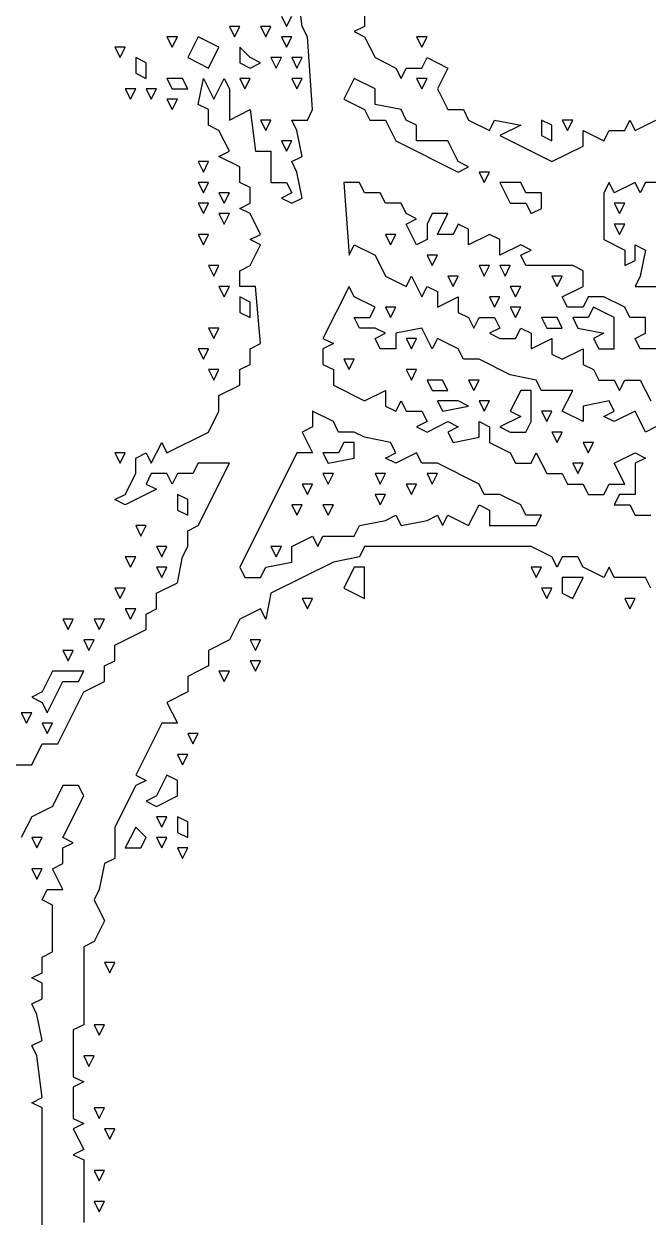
# Model space of a CAD drawing. Extents: x 2 to 124, y 0 to 170.
# Drawn here: x 33.77 to 43.43, y 83.31 to 101.78 of the extents above; entities that cross this region are included whole.
import ezdxf

# ---------------------------------------------------------------- set-up
doc = ezdxf.new("R2010")
doc.units = 0
doc.layers.add('Layer0', color=7, linetype='Continuous')

msp = doc.modelspace()

# ---------------------------------------------------------------- linework, layer by layer
at = {"layer": 'Layer0', "color": 5, "linetype": 'CONTINUOUS'}
for p, q in [((38.07292, 101.7424, 0.1), (37.99242, 102.3864, 0.1)), ((39.03883, 101.9839, 0.1), (39.03883, 101.7424, 0.1)), ((37.75095, 101.9034, 0.1), (37.83144, 101.7424, 0.1)), ((37.83144, 101.7424, 0.1), (37.91193, 101.9034, 0.1)), ((36.94602, 101.7424, 0.1), (37.02652, 101.5814, 0.1)), ((37.10701, 101.7424, 0.1), (36.94602, 101.7424, 0.1)), ((37.02652, 101.5814, 0.1), (37.10701, 101.7424, 0.1)), ((37.42898, 101.7424, 0.1), (37.50947, 101.5814, 0.1)), ((37.58996, 101.7424, 0.1), (37.42898, 101.7424, 0.1)), ((37.50947, 101.5814, 0.1), (37.58996, 101.7424, 0.1)), ((38.15341, 101.5814, 0.1), (38.07292, 101.7424, 0.1)), ((39.03883, 101.7424, 0.1), (38.87784, 101.6619, 0.1)), ((38.87784, 101.6619, 0.1), (39.03883, 101.5814, 0.1)), ((35.17519, 101.4205, 0.1), (35.25568, 101.2595, 0.1)), ((35.33617, 101.4205, 0.1), (35.17519, 101.4205, 0.1)), ((35.25568, 101.2595, 0.1), (35.33617, 101.4205, 0.1)), ((35.98011, 101.5814, 0.1), (36.06061, 101.4205, 0.1)), ((36.1411, 101.5814, 0.1), (35.98011, 101.5814, 0.1)), ((36.06061, 101.4205, 0.1), (36.1411, 101.5814, 0.1)), ((36.46307, 101.5814, 0.1), (36.30208, 101.2595, 0.1)), ((36.78504, 101.4205, 0.1), (36.46307, 101.5814, 0.1)), ((36.62405, 101.0985, 0.1), (36.78504, 101.4205, 0.1)), ((37.10701, 101.4205, 0.1), (37.10701, 101.179, 0.1)), ((37.26799, 101.2595, 0.1), (37.10701, 101.4205, 0.1)), ((37.75095, 101.5814, 0.1), (37.83144, 101.4205, 0.1)), ((37.91193, 101.5814, 0.1), (37.75095, 101.5814, 0.1)), ((37.83144, 101.4205, 0.1), (37.91193, 101.5814, 0.1)), ((38.2339, 100.4545, 0.1), (38.15341, 101.5814, 0.1)), ((39.03883, 101.5814, 0.1), (39.19981, 101.2595, 0.1)), ((39.84375, 101.5814, 0.1), (39.92424, 101.4205, 0.1)), ((40.00473, 101.5814, 0.1), (39.84375, 101.5814, 0.1)), ((39.92424, 101.4205, 0.1), (40.00473, 101.5814, 0.1)), ((35.49716, 101.2595, 0.1), (35.49716, 101.018, 0.1)), ((35.65814, 101.179, 0.1), (35.49716, 101.2595, 0.1)), ((36.30208, 101.2595, 0.1), (36.62405, 101.0985, 0.1)), ((37.42898, 101.179, 0.1), (37.26799, 101.2595, 0.1)), ((37.58996, 101.2595, 0.1), (37.67045, 101.0985, 0.1)), ((37.75095, 101.2595, 0.1), (37.58996, 101.2595, 0.1)), ((37.67045, 101.0985, 0.1), (37.75095, 101.2595, 0.1)), ((37.91193, 101.2595, 0.1), (37.99242, 101.0985, 0.1)), ((38.07292, 101.2595, 0.1), (37.91193, 101.2595, 0.1)), ((37.99242, 101.0985, 0.1), (38.07292, 101.2595, 0.1)), ((39.19981, 101.2595, 0.1), (39.52178, 101.0985, 0.1)), ((39.92424, 101.0985, 0.1), (40.00473, 101.2595, 0.1)), ((40.00473, 101.2595, 0.1), (40.3267, 101.0985, 0.1)), ((35.65814, 100.9375, 0.1), (35.65814, 101.179, 0.1)), ((37.10701, 101.179, 0.1), (37.26799, 101.0985, 0.1)), ((37.26799, 101.0985, 0.1), (37.42898, 101.179, 0.1)), ((39.52178, 101.0985, 0.1), (39.60227, 100.9375, 0.1)), ((39.60227, 100.9375, 0.1), (39.68277, 101.0985, 0.1)), ((39.68277, 101.0985, 0.1), (39.92424, 101.0985, 0.1)), ((40.3267, 101.0985, 0.1), (40.16572, 100.7765, 0.1)), ((35.49716, 101.018, 0.1), (35.65814, 100.9375, 0.1)), ((35.98011, 100.9375, 0.1), (36.06061, 100.7765, 0.1)), ((36.22159, 100.9375, 0.1), (35.98011, 100.9375, 0.1)), ((36.30208, 100.7765, 0.1), (36.22159, 100.9375, 0.1)), ((36.46307, 100.535, 0.1), (36.54356, 100.9375, 0.1)), ((36.54356, 100.9375, 0.1), (36.70455, 100.6155, 0.1)), ((36.70455, 100.6155, 0.1), (36.86553, 100.9375, 0.1)), ((36.86553, 100.9375, 0.1), (36.94602, 100.7765, 0.1)), ((37.10701, 100.9375, 0.1), (37.1875, 100.7765, 0.1)), ((37.26799, 100.9375, 0.1), (37.10701, 100.9375, 0.1)), ((37.1875, 100.7765, 0.1), (37.26799, 100.9375, 0.1)), ((37.91193, 100.9375, 0.1), (37.99242, 100.7765, 0.1)), ((38.07292, 100.9375, 0.1), (37.91193, 100.9375, 0.1)), ((37.99242, 100.7765, 0.1), (38.07292, 100.9375, 0.1)), ((38.87784, 100.9375, 0.1), (38.71686, 100.6155, 0.1)), ((39.19981, 100.7765, 0.1), (38.87784, 100.9375, 0.1)), ((39.84375, 100.9375, 0.1), (39.92424, 100.7765, 0.1)), ((40.00473, 100.9375, 0.1), (39.84375, 100.9375, 0.1)), ((39.92424, 100.7765, 0.1), (40.00473, 100.9375, 0.1)), ((35.33617, 100.7765, 0.1), (35.41667, 100.6155, 0.1)), ((35.49716, 100.7765, 0.1), (35.33617, 100.7765, 0.1)), ((35.41667, 100.6155, 0.1), (35.49716, 100.7765, 0.1)), ((35.65814, 100.7765, 0.1), (35.73864, 100.6155, 0.1)), ((35.81913, 100.7765, 0.1), (35.65814, 100.7765, 0.1)), ((35.73864, 100.6155, 0.1), (35.81913, 100.7765, 0.1)), ((36.06061, 100.7765, 0.1), (36.30208, 100.7765, 0.1)), ((36.94602, 100.7765, 0.1), (36.94602, 100.2936, 0.1)), ((39.19981, 100.535, 0.1), (39.19981, 100.7765, 0.1)), ((40.16572, 100.7765, 0.1), (40.3267, 100.4545, 0.1)), ((35.98011, 100.6155, 0.1), (36.06061, 100.4545, 0.1)), ((36.1411, 100.6155, 0.1), (35.98011, 100.6155, 0.1)), ((36.06061, 100.4545, 0.1), (36.1411, 100.6155, 0.1)), ((36.62405, 100.4545, 0.1), (36.46307, 100.535, 0.1)), ((38.71686, 100.6155, 0.1), (39.03883, 100.4545, 0.1)), ((39.60227, 100.4545, 0.1), (39.19981, 100.535, 0.1)), ((36.62405, 100.2131, 0.1), (36.62405, 100.4545, 0.1)), ((36.94602, 100.2936, 0.1), (37.26799, 100.4545, 0.1)), ((37.26799, 100.4545, 0.1), (37.34848, 99.81061, 0.1)), ((38.15341, 100.2936, 0.1), (38.2339, 100.4545, 0.1)), ((39.03883, 100.4545, 0.1), (39.11932, 100.2936, 0.1)), ((39.68277, 100.2936, 0.1), (39.60227, 100.4545, 0.1)), ((40.3267, 100.4545, 0.1), (40.56818, 100.4545, 0.1)), ((40.56818, 100.4545, 0.1), (40.64867, 100.2936, 0.1)), ((36.78504, 100.1326, 0.1), (36.62405, 100.2131, 0.1)), ((36.94602, 99.81061, 0.1), (36.78504, 100.1326, 0.1)), ((37.42898, 100.2936, 0.1), (37.50947, 100.1326, 0.1)), ((37.58996, 100.2936, 0.1), (37.42898, 100.2936, 0.1)), ((37.50947, 100.1326, 0.1), (37.58996, 100.2936, 0.1)), ((37.99242, 100.1326, 0.1), (37.91193, 100.2936, 0.1)), ((37.91193, 100.2936, 0.1), (38.15341, 100.2936, 0.1)), ((38.07292, 99.73011, 0.1), (37.99242, 100.1326, 0.1)), ((39.11932, 100.2936, 0.1), (39.3608, 100.2936, 0.1)), ((39.3608, 100.2936, 0.1), (39.52178, 99.97159, 0.1)), ((39.84375, 100.2131, 0.1), (39.68277, 100.2936, 0.1)), ((39.84375, 99.97159, 0.1), (39.84375, 100.2131, 0.1)), ((40.64867, 100.2936, 0.1), (40.97064, 100.1326, 0.1)), ((40.97064, 100.1326, 0.1), (41.05114, 100.2936, 0.1)), ((41.05114, 100.2936, 0.1), (41.4536, 100.2131, 0.1)), ((41.4536, 100.2131, 0.1), (41.13163, 100.0521, 0.1)), ((41.77557, 100.2936, 0.1), (41.77557, 100.0521, 0.1)), ((41.93655, 100.2131, 0.1), (41.77557, 100.2936, 0.1)), ((41.93655, 99.97159, 0.1), (41.93655, 100.2131, 0.1)), ((42.09754, 100.2936, 0.1), (42.17803, 100.1326, 0.1)), ((42.25852, 100.2936, 0.1), (42.09754, 100.2936, 0.1)), ((42.17803, 100.1326, 0.1), (42.25852, 100.2936, 0.1)), ((42.41951, 99.8911, 0.1), (42.41951, 100.1326, 0.1)), ((42.41951, 100.1326, 0.1), (42.74148, 99.97159, 0.1)), ((42.74148, 99.97159, 0.1), (42.82197, 100.1326, 0.1)), ((42.82197, 100.1326, 0.1), (43.06345, 100.1326, 0.1)), ((43.06345, 100.1326, 0.1), (43.14394, 100.2936, 0.1)), ((43.14394, 100.2936, 0.1), (43.22443, 100.1326, 0.1)), ((43.22443, 100.1326, 0.1), (43.5464, 100.2936, 0.1)), ((37.75095, 99.97159, 0.1), (37.83144, 99.81061, 0.1)), ((37.91193, 99.97159, 0.1), (37.75095, 99.97159, 0.1)), ((37.83144, 99.81061, 0.1), (37.91193, 99.97159, 0.1)), ((39.52178, 99.97159, 0.1), (40.48769, 99.48864, 0.1)), ((40.3267, 99.97159, 0.1), (39.84375, 99.97159, 0.1)), ((40.48769, 99.64962, 0.1), (40.3267, 99.97159, 0.1)), ((41.13163, 100.0521, 0.1), (41.93655, 99.64962, 0.1)), ((41.77557, 100.0521, 0.1), (41.93655, 99.97159, 0.1)), ((36.78504, 99.73011, 0.1), (36.94602, 99.81061, 0.1)), ((37.34848, 99.81061, 0.1), (37.58996, 99.81061, 0.1)), ((37.58996, 99.81061, 0.1), (37.58996, 99.32765, 0.1)), ((41.93655, 99.64962, 0.1), (42.41951, 99.8911, 0.1)), ((36.46307, 99.64962, 0.1), (36.54356, 99.48864, 0.1)), ((36.62405, 99.64962, 0.1), (36.46307, 99.64962, 0.1)), ((36.54356, 99.48864, 0.1), (36.62405, 99.64962, 0.1)), ((37.10701, 99.56913, 0.1), (36.78504, 99.73011, 0.1)), ((37.91193, 99.64962, 0.1), (38.07292, 99.73011, 0.1)), ((37.99242, 99.48864, 0.1), (37.91193, 99.64962, 0.1)), ((40.64867, 99.56913, 0.1), (40.48769, 99.64962, 0.1)), ((37.10701, 99.32765, 0.1), (37.10701, 99.56913, 0.1)), ((38.07292, 99.08617, 0.1), (37.99242, 99.48864, 0.1)), ((40.48769, 99.48864, 0.1), (40.64867, 99.56913, 0.1)), ((40.80966, 99.48864, 0.1), (40.89015, 99.32765, 0.1)), ((40.97064, 99.48864, 0.1), (40.80966, 99.48864, 0.1)), ((40.89015, 99.32765, 0.1), (40.97064, 99.48864, 0.1)), ((36.46307, 99.32765, 0.1), (36.54356, 99.16667, 0.1)), ((36.62405, 99.32765, 0.1), (36.46307, 99.32765, 0.1)), ((36.54356, 99.16667, 0.1), (36.62405, 99.32765, 0.1)), ((37.26799, 99.24716, 0.1), (37.10701, 99.32765, 0.1)), ((37.26799, 99.00568, 0.1), (37.26799, 99.24716, 0.1)), ((37.58996, 99.32765, 0.1), (37.83144, 99.32765, 0.1)), ((37.83144, 99.32765, 0.1), (37.91193, 99.16667, 0.1)), ((38.71686, 99.32765, 0.1), (38.79735, 98.20076, 0.1)), ((38.95833, 99.32765, 0.1), (38.71686, 99.32765, 0.1)), ((39.03883, 99.16667, 0.1), (38.95833, 99.32765, 0.1)), ((41.13163, 99.32765, 0.1), (41.29261, 99.00568, 0.1)), ((41.4536, 99.32765, 0.1), (41.13163, 99.32765, 0.1)), ((41.53409, 99.16667, 0.1), (41.4536, 99.32765, 0.1)), ((42.82197, 99.32765, 0.1), (42.74148, 99.16667, 0.1)), ((42.90246, 99.16667, 0.1), (42.82197, 99.32765, 0.1)), ((43.22443, 99.32765, 0.1), (42.90246, 99.16667, 0.1)), ((43.30492, 99.16667, 0.1), (43.22443, 99.32765, 0.1)), ((43.38542, 99.32765, 0.1), (43.30492, 99.16667, 0.1)), ((44.35133, 99.32765, 0.1), (43.38542, 99.32765, 0.1)), ((36.78504, 99.16667, 0.1), (36.86553, 99.00568, 0.1)), ((36.94602, 99.16667, 0.1), (36.78504, 99.16667, 0.1)), ((36.86553, 99.00568, 0.1), (36.94602, 99.16667, 0.1)), ((37.91193, 99.16667, 0.1), (37.75095, 99.08617, 0.1)), ((37.75095, 99.08617, 0.1), (37.91193, 99.00568, 0.1)), ((37.91193, 99.00568, 0.1), (38.07292, 99.08617, 0.1)), ((39.2803, 99.16667, 0.1), (39.03883, 99.16667, 0.1)), ((39.3608, 99.00568, 0.1), (39.2803, 99.16667, 0.1)), ((41.77557, 99.16667, 0.1), (41.53409, 99.16667, 0.1)), ((41.77557, 98.92519, 0.1), (41.77557, 99.16667, 0.1)), ((42.74148, 99.16667, 0.1), (42.74148, 98.44223, 0.1)), ((36.46307, 99.00568, 0.1), (36.54356, 98.8447, 0.1)), ((36.62405, 99.00568, 0.1), (36.46307, 99.00568, 0.1)), ((36.54356, 98.8447, 0.1), (36.62405, 99.00568, 0.1)), ((36.78504, 98.8447, 0.1), (36.86553, 98.68371, 0.1)), ((36.94602, 98.8447, 0.1), (36.78504, 98.8447, 0.1)), ((36.86553, 98.68371, 0.1), (36.94602, 98.8447, 0.1)), ((37.10701, 98.92519, 0.1), (37.26799, 99.00568, 0.1)), ((37.26799, 98.8447, 0.1), (37.10701, 98.92519, 0.1)), ((37.42898, 98.52273, 0.1), (37.26799, 98.8447, 0.1)), ((39.60227, 99.00568, 0.1), (39.3608, 99.00568, 0.1)), ((39.68277, 98.8447, 0.1), (39.60227, 99.00568, 0.1)), ((39.84375, 98.7642, 0.1), (39.68277, 98.8447, 0.1)), ((40.08523, 98.8447, 0.1), (40.00473, 98.68371, 0.1)), ((40.3267, 98.8447, 0.1), (40.08523, 98.8447, 0.1)), ((40.16572, 98.52273, 0.1), (40.3267, 98.8447, 0.1)), ((41.29261, 99.00568, 0.1), (41.53409, 99.00568, 0.1)), ((41.53409, 99.00568, 0.1), (41.61458, 98.8447, 0.1)), ((41.61458, 98.8447, 0.1), (41.77557, 98.92519, 0.1)), ((42.90246, 99.00568, 0.1), (42.98295, 98.8447, 0.1)), ((43.06345, 99.00568, 0.1), (42.90246, 99.00568, 0.1)), ((42.98295, 98.8447, 0.1), (43.06345, 99.00568, 0.1)), ((39.68277, 98.68371, 0.1), (39.84375, 98.7642, 0.1)), ((39.84375, 98.36174, 0.1), (39.68277, 98.68371, 0.1)), ((40.00473, 98.68371, 0.1), (40.00473, 98.44223, 0.1)), ((40.48769, 98.68371, 0.1), (40.4072, 98.52273, 0.1)), ((40.64867, 98.60322, 0.1), (40.48769, 98.68371, 0.1)), ((42.90246, 98.68371, 0.1), (42.98295, 98.52273, 0.1)), ((43.06345, 98.68371, 0.1), (42.90246, 98.68371, 0.1)), ((42.98295, 98.52273, 0.1), (43.06345, 98.68371, 0.1)), ((36.46307, 98.52273, 0.1), (36.54356, 98.36174, 0.1)), ((36.62405, 98.52273, 0.1), (36.46307, 98.52273, 0.1)), ((36.54356, 98.36174, 0.1), (36.62405, 98.52273, 0.1)), ((37.26799, 98.44223, 0.1), (37.42898, 98.52273, 0.1)), ((39.3608, 98.52273, 0.1), (39.44129, 98.36174, 0.1)), ((39.52178, 98.52273, 0.1), (39.3608, 98.52273, 0.1)), ((39.44129, 98.36174, 0.1), (39.52178, 98.52273, 0.1)), ((40.4072, 98.52273, 0.1), (40.16572, 98.52273, 0.1)), ((40.64867, 98.36174, 0.1), (40.64867, 98.60322, 0.1)), ((40.97064, 98.52273, 0.1), (40.64867, 98.36174, 0.1)), ((41.13163, 98.44223, 0.1), (40.97064, 98.52273, 0.1)), ((37.42898, 98.36174, 0.1), (37.26799, 98.44223, 0.1)), ((37.26799, 98.03977, 0.1), (37.42898, 98.36174, 0.1)), ((38.79735, 98.20076, 0.1), (38.87784, 98.36174, 0.1)), ((38.87784, 98.36174, 0.1), (39.19981, 98.20076, 0.1)), ((40.00473, 98.44223, 0.1), (39.84375, 98.36174, 0.1)), ((41.13163, 98.20076, 0.1), (41.13163, 98.44223, 0.1)), ((41.4536, 98.36174, 0.1), (41.13163, 98.20076, 0.1)), ((41.61458, 98.28125, 0.1), (41.4536, 98.36174, 0.1)), ((41.4536, 98.20076, 0.1), (41.61458, 98.28125, 0.1)), ((42.74148, 98.44223, 0.1), (43.06345, 98.28125, 0.1)), ((43.06345, 98.28125, 0.1), (43.06345, 98.03977, 0.1)), ((43.22443, 98.12027, 0.1), (43.22443, 98.36174, 0.1)), ((43.22443, 98.36174, 0.1), (43.38542, 98.28125, 0.1)), ((43.38542, 98.28125, 0.1), (43.30492, 97.87879, 0.1)), ((39.19981, 98.20076, 0.1), (39.3608, 97.87879, 0.1)), ((40.00473, 98.20076, 0.1), (40.08523, 98.03977, 0.1)), ((40.16572, 98.20076, 0.1), (40.00473, 98.20076, 0.1)), ((40.08523, 98.03977, 0.1), (40.16572, 98.20076, 0.1)), ((41.53409, 98.03977, 0.1), (41.4536, 98.20076, 0.1)), ((43.06345, 98.03977, 0.1), (43.22443, 98.12027, 0.1)), ((36.62405, 98.03977, 0.1), (36.70455, 97.87879, 0.1)), ((36.78504, 98.03977, 0.1), (36.62405, 98.03977, 0.1)), ((36.70455, 97.87879, 0.1), (36.78504, 98.03977, 0.1)), ((37.10701, 97.95928, 0.1), (37.26799, 98.03977, 0.1)), ((37.10701, 97.7178, 0.1), (37.10701, 97.95928, 0.1)), ((40.80966, 98.03977, 0.1), (40.89015, 97.87879, 0.1)), ((40.97064, 98.03977, 0.1), (40.80966, 98.03977, 0.1)), ((40.89015, 97.87879, 0.1), (40.97064, 98.03977, 0.1)), ((41.13163, 98.03977, 0.1), (41.21212, 97.87879, 0.1)), ((41.29261, 98.03977, 0.1), (41.13163, 98.03977, 0.1)), ((41.21212, 97.87879, 0.1), (41.29261, 98.03977, 0.1)), ((42.25852, 98.03977, 0.1), (41.53409, 98.03977, 0.1)), ((42.41951, 97.95928, 0.1), (42.25852, 98.03977, 0.1)), ((42.41951, 97.7178, 0.1), (42.41951, 97.95928, 0.1)), ((39.3608, 97.87879, 0.1), (39.68277, 97.7178, 0.1)), ((39.68277, 97.7178, 0.1), (39.76326, 97.87879, 0.1)), ((39.76326, 97.87879, 0.1), (39.92424, 97.55682, 0.1)), ((40.3267, 97.87879, 0.1), (40.4072, 97.7178, 0.1)), ((40.48769, 97.87879, 0.1), (40.3267, 97.87879, 0.1)), ((40.4072, 97.7178, 0.1), (40.48769, 97.87879, 0.1)), ((41.93655, 97.87879, 0.1), (42.01705, 97.7178, 0.1)), ((42.09754, 97.87879, 0.1), (41.93655, 97.87879, 0.1)), ((42.01705, 97.7178, 0.1), (42.09754, 97.87879, 0.1)), ((43.30492, 97.87879, 0.1), (43.22443, 97.7178, 0.1)), ((36.78504, 97.7178, 0.1), (36.86553, 97.55682, 0.1)), ((36.94602, 97.7178, 0.1), (36.78504, 97.7178, 0.1)), ((36.86553, 97.55682, 0.1), (36.94602, 97.7178, 0.1)), ((37.34848, 97.7178, 0.1), (37.10701, 97.7178, 0.1)), ((37.10701, 97.55682, 0.1), (37.10701, 97.31534, 0.1)), ((37.26799, 97.47633, 0.1), (37.10701, 97.55682, 0.1)), ((37.42898, 96.83239, 0.1), (37.34848, 97.7178, 0.1)), ((38.79735, 97.7178, 0.1), (38.39489, 96.91288, 0.1)), ((38.87784, 97.55682, 0.1), (38.79735, 97.7178, 0.1)), ((39.19981, 97.39583, 0.1), (38.87784, 97.55682, 0.1)), ((39.92424, 97.55682, 0.1), (40.00473, 97.7178, 0.1)), ((40.00473, 97.7178, 0.1), (40.16572, 97.63731, 0.1)), ((40.16572, 97.63731, 0.1), (40.16572, 97.39583, 0.1)), ((40.16572, 97.39583, 0.1), (40.48769, 97.55682, 0.1)), ((40.48769, 97.55682, 0.1), (40.48769, 97.31534, 0.1)), ((40.97064, 97.55682, 0.1), (41.05114, 97.39583, 0.1)), ((41.13163, 97.55682, 0.1), (40.97064, 97.55682, 0.1)), ((41.05114, 97.39583, 0.1), (41.13163, 97.55682, 0.1)), ((41.29261, 97.7178, 0.1), (41.37311, 97.55682, 0.1)), ((41.4536, 97.7178, 0.1), (41.29261, 97.7178, 0.1)), ((41.37311, 97.55682, 0.1), (41.4536, 97.7178, 0.1)), ((42.09754, 97.55682, 0.1), (42.41951, 97.7178, 0.1)), ((42.17803, 97.39583, 0.1), (42.09754, 97.55682, 0.1)), ((42.5, 97.55682, 0.1), (42.41951, 97.39583, 0.1)), ((42.74148, 97.55682, 0.1), (42.5, 97.55682, 0.1)), ((43.06345, 97.39583, 0.1), (42.74148, 97.55682, 0.1)), ((43.22443, 97.7178, 0.1), (43.70739, 97.7178, 0.1)), ((37.26799, 97.23485, 0.1), (37.26799, 97.47633, 0.1)), ((39.11932, 97.23485, 0.1), (39.19981, 97.39583, 0.1)), ((39.3608, 97.39583, 0.1), (39.44129, 97.23485, 0.1)), ((39.52178, 97.39583, 0.1), (39.3608, 97.39583, 0.1)), ((39.44129, 97.23485, 0.1), (39.52178, 97.39583, 0.1)), ((41.29261, 97.39583, 0.1), (41.37311, 97.23485, 0.1)), ((41.4536, 97.39583, 0.1), (41.29261, 97.39583, 0.1)), ((41.37311, 97.23485, 0.1), (41.4536, 97.39583, 0.1)), ((42.41951, 97.39583, 0.1), (42.17803, 97.39583, 0.1)), ((42.58049, 97.39583, 0.1), (42.5, 97.23485, 0.1)), ((42.90246, 97.23485, 0.1), (42.58049, 97.39583, 0.1)), ((43.14394, 97.23485, 0.1), (43.06345, 97.39583, 0.1)), ((37.10701, 97.31534, 0.1), (37.26799, 97.23485, 0.1)), ((38.95833, 97.07386, 0.1), (38.87784, 97.23485, 0.1)), ((38.87784, 97.23485, 0.1), (39.11932, 97.23485, 0.1)), ((40.48769, 97.31534, 0.1), (40.64867, 97.23485, 0.1)), ((40.64867, 97.23485, 0.1), (40.72917, 97.07386, 0.1)), ((40.72917, 97.07386, 0.1), (40.80966, 97.23485, 0.1)), ((40.80966, 97.23485, 0.1), (41.05114, 97.23485, 0.1)), ((41.05114, 97.23485, 0.1), (41.13163, 97.07386, 0.1)), ((41.77557, 97.23485, 0.1), (41.85606, 97.07386, 0.1)), ((42.01705, 97.23485, 0.1), (41.77557, 97.23485, 0.1)), ((42.09754, 97.07386, 0.1), (42.01705, 97.23485, 0.1)), ((42.5, 97.23485, 0.1), (42.25852, 97.23485, 0.1)), ((42.25852, 97.23485, 0.1), (42.33902, 97.07386, 0.1)), ((42.90246, 96.75189, 0.1), (42.90246, 97.23485, 0.1)), ((43.38542, 97.23485, 0.1), (43.14394, 97.23485, 0.1)), ((43.38542, 96.99337, 0.1), (43.38542, 97.23485, 0.1)), ((36.62405, 97.07386, 0.1), (36.70455, 96.91288, 0.1)), ((36.78504, 97.07386, 0.1), (36.62405, 97.07386, 0.1)), ((36.70455, 96.91288, 0.1), (36.78504, 97.07386, 0.1)), ((39.19981, 97.07386, 0.1), (38.95833, 97.07386, 0.1)), ((39.3608, 96.99337, 0.1), (39.19981, 97.07386, 0.1)), ((39.19981, 96.91288, 0.1), (39.3608, 96.99337, 0.1)), ((39.92424, 97.07386, 0.1), (39.52178, 96.99337, 0.1)), ((39.52178, 96.99337, 0.1), (39.52178, 96.75189, 0.1)), ((40.08523, 96.75189, 0.1), (39.92424, 97.07386, 0.1)), ((41.13163, 97.07386, 0.1), (40.97064, 96.99337, 0.1)), ((40.97064, 96.99337, 0.1), (41.13163, 96.91288, 0.1)), ((41.37311, 96.91288, 0.1), (41.4536, 97.07386, 0.1)), ((41.4536, 97.07386, 0.1), (41.61458, 96.99337, 0.1)), ((41.61458, 96.99337, 0.1), (41.61458, 96.75189, 0.1)), ((41.85606, 97.07386, 0.1), (42.09754, 97.07386, 0.1)), ((42.33902, 97.07386, 0.1), (42.74148, 96.99337, 0.1)), ((42.74148, 96.99337, 0.1), (42.58049, 96.91288, 0.1)), ((43.22443, 96.91288, 0.1), (43.38542, 96.99337, 0.1)), ((37.26799, 96.75189, 0.1), (37.42898, 96.83239, 0.1)), ((38.39489, 96.91288, 0.1), (38.55587, 96.83239, 0.1)), ((38.55587, 96.83239, 0.1), (38.39489, 96.75189, 0.1)), ((39.2803, 96.75189, 0.1), (39.19981, 96.91288, 0.1)), ((39.68277, 96.91288, 0.1), (39.76326, 96.75189, 0.1)), ((39.84375, 96.91288, 0.1), (39.68277, 96.91288, 0.1)), ((39.76326, 96.75189, 0.1), (39.84375, 96.91288, 0.1)), ((40.16572, 96.91288, 0.1), (40.08523, 96.75189, 0.1)), ((40.48769, 96.75189, 0.1), (40.16572, 96.91288, 0.1)), ((41.13163, 96.91288, 0.1), (41.37311, 96.91288, 0.1)), ((41.61458, 96.75189, 0.1), (41.93655, 96.91288, 0.1)), ((41.93655, 96.91288, 0.1), (41.93655, 96.6714, 0.1)), ((42.58049, 96.91288, 0.1), (42.66098, 96.75189, 0.1)), ((43.30492, 96.75189, 0.1), (43.22443, 96.91288, 0.1)), ((36.46307, 96.75189, 0.1), (36.54356, 96.59091, 0.1)), ((36.62405, 96.75189, 0.1), (36.46307, 96.75189, 0.1)), ((36.54356, 96.59091, 0.1), (36.62405, 96.75189, 0.1)), ((37.26799, 96.51042, 0.1), (37.26799, 96.75189, 0.1)), ((38.39489, 96.75189, 0.1), (38.39489, 96.51042, 0.1)), ((39.52178, 96.75189, 0.1), (39.2803, 96.75189, 0.1)), ((40.56818, 96.59091, 0.1), (40.48769, 96.75189, 0.1)), ((41.93655, 96.6714, 0.1), (42.09754, 96.59091, 0.1)), ((42.09754, 96.59091, 0.1), (42.41951, 96.75189, 0.1)), ((42.41951, 96.75189, 0.1), (42.41951, 96.51042, 0.1)), ((42.66098, 96.75189, 0.1), (42.90246, 96.75189, 0.1)), ((43.5464, 96.75189, 0.1), (43.30492, 96.75189, 0.1)), ((36.62405, 96.42992, 0.1), (36.70455, 96.26894, 0.1)), ((36.78504, 96.42992, 0.1), (36.62405, 96.42992, 0.1)), ((36.70455, 96.26894, 0.1), (36.78504, 96.42992, 0.1)), ((37.10701, 96.42992, 0.1), (37.26799, 96.51042, 0.1)), ((37.10701, 96.18845, 0.1), (37.10701, 96.42992, 0.1)), ((38.39489, 96.51042, 0.1), (38.55587, 96.42992, 0.1)), ((38.55587, 96.42992, 0.1), (38.55587, 96.18845, 0.1)), ((38.71686, 96.59091, 0.1), (38.79735, 96.42992, 0.1)), ((38.87784, 96.59091, 0.1), (38.71686, 96.59091, 0.1)), ((38.79735, 96.42992, 0.1), (38.87784, 96.59091, 0.1)), ((39.68277, 96.42992, 0.1), (39.76326, 96.26894, 0.1)), ((39.84375, 96.42992, 0.1), (39.68277, 96.42992, 0.1)), ((39.76326, 96.26894, 0.1), (39.84375, 96.42992, 0.1)), ((40.80966, 96.59091, 0.1), (40.56818, 96.59091, 0.1)), ((41.29261, 96.34943, 0.1), (40.80966, 96.59091, 0.1)), ((42.41951, 96.51042, 0.1), (42.58049, 96.42992, 0.1)), ((42.58049, 96.42992, 0.1), (42.66098, 96.26894, 0.1)), ((40.00473, 96.26894, 0.1), (40.08523, 96.10795, 0.1)), ((40.24621, 96.26894, 0.1), (40.00473, 96.26894, 0.1)), ((40.3267, 96.10795, 0.1), (40.24621, 96.26894, 0.1)), ((40.64867, 96.26894, 0.1), (40.72917, 96.10795, 0.1)), ((40.80966, 96.26894, 0.1), (40.64867, 96.26894, 0.1)), ((40.72917, 96.10795, 0.1), (40.80966, 96.26894, 0.1)), ((41.69508, 96.26894, 0.1), (41.29261, 96.34943, 0.1)), ((41.77557, 96.10795, 0.1), (41.69508, 96.26894, 0.1)), ((42.66098, 96.26894, 0.1), (42.90246, 96.26894, 0.1)), ((42.90246, 96.26894, 0.1), (42.98295, 96.10795, 0.1)), ((42.98295, 96.10795, 0.1), (43.06345, 96.26894, 0.1)), ((43.06345, 96.26894, 0.1), (43.30492, 96.26894, 0.1)), ((43.30492, 96.26894, 0.1), (43.46591, 95.94697, 0.1)), ((36.78504, 96.02746, 0.1), (37.10701, 96.18845, 0.1)), ((38.55587, 96.18845, 0.1), (39.03883, 95.94697, 0.1)), ((39.03883, 95.94697, 0.1), (39.3608, 96.10795, 0.1)), ((39.3608, 96.10795, 0.1), (39.3608, 95.86648, 0.1)), ((40.08523, 96.10795, 0.1), (40.3267, 96.10795, 0.1)), ((41.4536, 96.10795, 0.1), (41.29261, 95.78598, 0.1)), ((41.61458, 96.10795, 0.1), (41.4536, 96.10795, 0.1)), ((41.61458, 95.625, 0.1), (41.61458, 96.10795, 0.1)), ((42.25852, 96.10795, 0.1), (41.77557, 96.10795, 0.1)), ((42.09754, 95.78598, 0.1), (42.25852, 96.10795, 0.1)), ((36.78504, 95.78598, 0.1), (36.78504, 96.02746, 0.1)), ((39.52178, 95.78598, 0.1), (39.60227, 95.94697, 0.1)), ((39.60227, 95.94697, 0.1), (39.68277, 95.78598, 0.1)), ((40.16572, 95.94697, 0.1), (40.24621, 95.78598, 0.1)), ((40.48769, 95.94697, 0.1), (40.16572, 95.94697, 0.1)), ((40.64867, 95.86648, 0.1), (40.48769, 95.94697, 0.1)), ((40.80966, 95.94697, 0.1), (40.89015, 95.78598, 0.1)), ((40.97064, 95.94697, 0.1), (40.80966, 95.94697, 0.1)), ((40.89015, 95.78598, 0.1), (40.97064, 95.94697, 0.1)), ((42.82197, 95.94697, 0.1), (42.41951, 95.86648, 0.1)), ((42.90246, 95.78598, 0.1), (42.82197, 95.94697, 0.1)), ((36.62405, 95.46402, 0.1), (36.78504, 95.78598, 0.1)), ((38.2339, 95.78598, 0.1), (38.2339, 95.54451, 0.1)), ((38.55587, 95.625, 0.1), (38.2339, 95.78598, 0.1)), ((39.3608, 95.86648, 0.1), (39.52178, 95.78598, 0.1)), ((39.68277, 95.78598, 0.1), (39.92424, 95.78598, 0.1)), ((39.92424, 95.78598, 0.1), (40.00473, 95.625, 0.1)), ((40.24621, 95.78598, 0.1), (40.64867, 95.86648, 0.1)), ((41.4536, 95.70549, 0.1), (41.13163, 95.54451, 0.1)), ((41.29261, 95.78598, 0.1), (41.4536, 95.70549, 0.1)), ((41.77557, 95.78598, 0.1), (41.85606, 95.625, 0.1)), ((41.93655, 95.78598, 0.1), (41.77557, 95.78598, 0.1)), ((41.85606, 95.625, 0.1), (41.93655, 95.78598, 0.1)), ((42.41951, 95.625, 0.1), (42.09754, 95.78598, 0.1)), ((42.41951, 95.86648, 0.1), (42.41951, 95.625, 0.1)), ((42.74148, 95.70549, 0.1), (42.90246, 95.78598, 0.1)), ((42.90246, 95.625, 0.1), (42.74148, 95.70549, 0.1)), ((43.22443, 95.78598, 0.1), (42.90246, 95.625, 0.1)), ((43.38542, 95.46402, 0.1), (43.22443, 95.78598, 0.1)), ((38.2339, 95.54451, 0.1), (38.07292, 95.46402, 0.1)), ((38.63636, 95.46402, 0.1), (38.55587, 95.625, 0.1)), ((40.00473, 95.625, 0.1), (39.84375, 95.54451, 0.1)), ((39.84375, 95.54451, 0.1), (40.00473, 95.46402, 0.1)), ((40.00473, 95.46402, 0.1), (40.3267, 95.625, 0.1)), ((40.3267, 95.625, 0.1), (40.48769, 95.54451, 0.1)), ((40.48769, 95.54451, 0.1), (40.3267, 95.46402, 0.1)), ((40.80966, 95.38352, 0.1), (40.80966, 95.625, 0.1)), ((40.80966, 95.625, 0.1), (40.97064, 95.54451, 0.1)), ((40.97064, 95.54451, 0.1), (40.97064, 95.30303, 0.1)), ((41.13163, 95.54451, 0.1), (41.29261, 95.46402, 0.1)), ((41.53409, 95.46402, 0.1), (41.61458, 95.625, 0.1)), ((43.70739, 95.625, 0.1), (43.38542, 95.46402, 0.1)), ((35.98011, 95.14205, 0.1), (36.62405, 95.46402, 0.1)), ((38.07292, 95.46402, 0.1), (38.2339, 95.14205, 0.1)), ((38.87784, 95.46402, 0.1), (38.63636, 95.46402, 0.1)), ((39.03883, 95.38352, 0.1), (38.87784, 95.46402, 0.1)), ((39.44129, 95.30303, 0.1), (39.03883, 95.38352, 0.1)), ((40.3267, 95.46402, 0.1), (40.4072, 95.30303, 0.1)), ((40.4072, 95.30303, 0.1), (40.80966, 95.38352, 0.1)), ((41.29261, 95.46402, 0.1), (41.53409, 95.46402, 0.1)), ((41.93655, 95.46402, 0.1), (42.01705, 95.30303, 0.1)), ((42.09754, 95.46402, 0.1), (41.93655, 95.46402, 0.1)), ((42.01705, 95.30303, 0.1), (42.09754, 95.46402, 0.1)), ((35.17519, 95.14205, 0.1), (35.25568, 94.98106, 0.1)), ((35.33617, 95.14205, 0.1), (35.17519, 95.14205, 0.1)), ((35.25568, 94.98106, 0.1), (35.33617, 95.14205, 0.1)), ((35.49716, 95.06155, 0.1), (35.65814, 95.14205, 0.1)), ((35.65814, 95.14205, 0.1), (35.73864, 94.98106, 0.1)), ((35.73864, 94.98106, 0.1), (35.89962, 95.30303, 0.1)), ((35.89962, 95.30303, 0.1), (35.98011, 95.14205, 0.1)), ((37.99242, 95.14205, 0.1), (37.10701, 93.37121, 0.1)), ((38.2339, 95.14205, 0.1), (37.99242, 95.14205, 0.1)), ((38.63636, 95.14205, 0.1), (38.39489, 95.14205, 0.1)), ((38.39489, 95.14205, 0.1), (38.47538, 94.98106, 0.1)), ((38.71686, 95.30303, 0.1), (38.63636, 95.14205, 0.1)), ((38.87784, 95.30303, 0.1), (38.71686, 95.30303, 0.1)), ((38.87784, 95.06155, 0.1), (38.87784, 95.30303, 0.1)), ((39.3608, 95.06155, 0.1), (39.52178, 95.14205, 0.1)), ((39.52178, 95.14205, 0.1), (39.44129, 95.30303, 0.1)), ((39.84375, 95.14205, 0.1), (39.52178, 94.98106, 0.1)), ((39.92424, 94.98106, 0.1), (39.84375, 95.14205, 0.1)), ((40.97064, 95.30303, 0.1), (41.29261, 95.14205, 0.1)), ((41.29261, 95.14205, 0.1), (41.37311, 94.98106, 0.1)), ((41.61458, 94.98106, 0.1), (41.69508, 95.14205, 0.1)), ((41.69508, 95.14205, 0.1), (41.85606, 94.82008, 0.1)), ((42.41951, 95.30303, 0.1), (42.5, 95.14205, 0.1)), ((42.58049, 95.30303, 0.1), (42.41951, 95.30303, 0.1)), ((42.5, 95.14205, 0.1), (42.58049, 95.30303, 0.1)), ((42.90246, 94.98106, 0.1), (43.22443, 95.14205, 0.1)), ((43.22443, 95.14205, 0.1), (43.38542, 95.06155, 0.1)), ((35.49716, 94.82008, 0.1), (35.49716, 95.06155, 0.1)), ((36.46307, 94.98106, 0.1), (36.38258, 94.82008, 0.1)), ((36.46307, 94.01515, 0.1), (36.94602, 94.98106, 0.1)), ((36.94602, 94.98106, 0.1), (36.46307, 94.98106, 0.1)), ((38.47538, 94.98106, 0.1), (38.87784, 95.06155, 0.1)), ((39.52178, 94.98106, 0.1), (39.3608, 95.06155, 0.1)), ((40.16572, 94.98106, 0.1), (39.92424, 94.98106, 0.1)), ((40.80966, 94.65909, 0.1), (40.16572, 94.98106, 0.1)), ((41.37311, 94.98106, 0.1), (41.61458, 94.98106, 0.1)), ((42.25852, 94.98106, 0.1), (42.33902, 94.82008, 0.1)), ((42.41951, 94.98106, 0.1), (42.25852, 94.98106, 0.1)), ((42.33902, 94.82008, 0.1), (42.41951, 94.98106, 0.1)), ((43.06345, 94.65909, 0.1), (42.90246, 94.98106, 0.1)), ((43.38542, 95.06155, 0.1), (43.22443, 94.98106, 0.1)), ((43.22443, 94.98106, 0.1), (43.22443, 94.49811, 0.1)), ((35.33617, 94.49811, 0.1), (35.49716, 94.82008, 0.1)), ((35.73864, 94.82008, 0.1), (35.65814, 94.65909, 0.1)), ((35.98011, 94.82008, 0.1), (35.73864, 94.82008, 0.1)), ((36.06061, 94.65909, 0.1), (35.98011, 94.82008, 0.1)), ((36.1411, 94.82008, 0.1), (36.06061, 94.65909, 0.1)), ((36.38258, 94.82008, 0.1), (36.1411, 94.82008, 0.1)), ((38.39489, 94.82008, 0.1), (38.47538, 94.65909, 0.1)), ((38.55587, 94.82008, 0.1), (38.39489, 94.82008, 0.1)), ((38.47538, 94.65909, 0.1), (38.55587, 94.82008, 0.1)), ((39.19981, 94.82008, 0.1), (39.2803, 94.65909, 0.1)), ((39.3608, 94.82008, 0.1), (39.19981, 94.82008, 0.1)), ((39.2803, 94.65909, 0.1), (39.3608, 94.82008, 0.1)), ((40.00473, 94.82008, 0.1), (40.08523, 94.65909, 0.1)), ((40.16572, 94.82008, 0.1), (40.00473, 94.82008, 0.1)), ((40.08523, 94.65909, 0.1), (40.16572, 94.82008, 0.1)), ((41.85606, 94.82008, 0.1), (42.09754, 94.82008, 0.1)), ((42.09754, 94.82008, 0.1), (42.17803, 94.65909, 0.1)), ((35.65814, 94.65909, 0.1), (35.81913, 94.5786, 0.1)), ((38.07292, 94.65909, 0.1), (38.15341, 94.49811, 0.1)), ((38.2339, 94.65909, 0.1), (38.07292, 94.65909, 0.1)), ((38.15341, 94.49811, 0.1), (38.2339, 94.65909, 0.1)), ((39.68277, 94.65909, 0.1), (39.76326, 94.49811, 0.1)), ((39.84375, 94.65909, 0.1), (39.68277, 94.65909, 0.1)), ((39.76326, 94.49811, 0.1), (39.84375, 94.65909, 0.1)), ((40.89015, 94.49811, 0.1), (40.80966, 94.65909, 0.1)), ((42.17803, 94.65909, 0.1), (42.41951, 94.65909, 0.1)), ((42.41951, 94.65909, 0.1), (42.5, 94.49811, 0.1)), ((42.74148, 94.49811, 0.1), (42.82197, 94.65909, 0.1)), ((42.82197, 94.65909, 0.1), (43.06345, 94.65909, 0.1)), ((35.17519, 94.41761, 0.1), (35.33617, 94.49811, 0.1)), ((35.33617, 94.33712, 0.1), (35.17519, 94.41761, 0.1)), ((35.81913, 94.5786, 0.1), (35.33617, 94.33712, 0.1)), ((36.1411, 94.49811, 0.1), (36.1411, 94.25663, 0.1)), ((36.30208, 94.41761, 0.1), (36.1411, 94.49811, 0.1)), ((36.30208, 94.17614, 0.1), (36.30208, 94.41761, 0.1)), ((39.19981, 94.49811, 0.1), (39.2803, 94.33712, 0.1)), ((39.3608, 94.49811, 0.1), (39.19981, 94.49811, 0.1)), ((39.2803, 94.33712, 0.1), (39.3608, 94.49811, 0.1)), ((41.13163, 94.49811, 0.1), (40.89015, 94.49811, 0.1)), ((41.4536, 94.33712, 0.1), (41.13163, 94.49811, 0.1)), ((42.5, 94.49811, 0.1), (42.74148, 94.49811, 0.1)), ((42.98295, 94.49811, 0.1), (42.90246, 94.33712, 0.1)), ((43.22443, 94.49811, 0.1), (42.98295, 94.49811, 0.1)), ((36.1411, 94.25663, 0.1), (36.30208, 94.17614, 0.1)), ((37.91193, 94.33712, 0.1), (37.99242, 94.17614, 0.1)), ((38.07292, 94.33712, 0.1), (37.91193, 94.33712, 0.1)), ((37.99242, 94.17614, 0.1), (38.07292, 94.33712, 0.1)), ((38.39489, 94.33712, 0.1), (38.47538, 94.17614, 0.1)), ((38.55587, 94.33712, 0.1), (38.39489, 94.33712, 0.1)), ((38.47538, 94.17614, 0.1), (38.55587, 94.33712, 0.1)), ((40.64867, 94.01515, 0.1), (40.80966, 94.33712, 0.1)), ((40.80966, 94.33712, 0.1), (40.97064, 94.25663, 0.1)), ((40.97064, 94.25663, 0.1), (40.97064, 94.01515, 0.1)), ((41.53409, 94.17614, 0.1), (41.4536, 94.33712, 0.1)), ((42.90246, 94.33712, 0.1), (43.14394, 94.33712, 0.1)), ((43.14394, 94.33712, 0.1), (43.22443, 94.17614, 0.1)), ((38.95833, 94.01515, 0.1), (39.3608, 94.09564, 0.1)), ((39.3608, 94.09564, 0.1), (39.52178, 94.17614, 0.1)), ((39.52178, 94.17614, 0.1), (39.60227, 94.01515, 0.1)), ((39.60227, 94.01515, 0.1), (40.00473, 94.09564, 0.1)), ((40.00473, 94.09564, 0.1), (40.16572, 94.17614, 0.1)), ((40.16572, 94.17614, 0.1), (40.24621, 94.01515, 0.1)), ((40.24621, 94.01515, 0.1), (40.3267, 94.17614, 0.1)), ((40.3267, 94.17614, 0.1), (40.64867, 94.01515, 0.1)), ((41.77557, 94.17614, 0.1), (41.53409, 94.17614, 0.1)), ((41.69508, 94.01515, 0.1), (41.77557, 94.17614, 0.1)), ((43.22443, 94.17614, 0.1), (43.46591, 94.17614, 0.1)), ((35.49716, 94.01515, 0.1), (35.57765, 93.85417, 0.1)), ((35.65814, 94.01515, 0.1), (35.49716, 94.01515, 0.1)), ((35.57765, 93.85417, 0.1), (35.65814, 94.01515, 0.1)), ((36.30208, 93.93466, 0.1), (36.46307, 94.01515, 0.1)), ((36.30208, 93.69318, 0.1), (36.30208, 93.93466, 0.1)), ((37.91193, 93.69318, 0.1), (38.2339, 93.85417, 0.1)), ((38.2339, 93.85417, 0.1), (38.31439, 93.69318, 0.1)), ((38.31439, 93.69318, 0.1), (38.39489, 93.85417, 0.1)), ((38.39489, 93.85417, 0.1), (38.87784, 93.85417, 0.1)), ((38.87784, 93.85417, 0.1), (38.95833, 94.01515, 0.1)), ((40.97064, 94.01515, 0.1), (41.69508, 94.01515, 0.1)), ((35.81913, 93.69318, 0.1), (35.89962, 93.5322, 0.1)), ((35.98011, 93.69318, 0.1), (35.81913, 93.69318, 0.1)), ((35.89962, 93.5322, 0.1), (35.98011, 93.69318, 0.1)), ((36.22159, 93.5322, 0.1), (36.30208, 93.69318, 0.1)), ((37.58996, 93.69318, 0.1), (37.67045, 93.5322, 0.1)), ((37.75095, 93.69318, 0.1), (37.58996, 93.69318, 0.1)), ((37.67045, 93.5322, 0.1), (37.75095, 93.69318, 0.1)), ((37.91193, 93.4517, 0.1), (37.91193, 93.69318, 0.1)), ((39.03883, 93.69318, 0.1), (38.95833, 93.5322, 0.1)), ((41.61458, 93.69318, 0.1), (39.03883, 93.69318, 0.1)), ((41.93655, 93.5322, 0.1), (41.61458, 93.69318, 0.1)), ((35.33617, 93.5322, 0.1), (35.41667, 93.37121, 0.1)), ((35.49716, 93.5322, 0.1), (35.33617, 93.5322, 0.1)), ((35.41667, 93.37121, 0.1), (35.49716, 93.5322, 0.1)), ((36.1411, 93.12973, 0.1), (36.22159, 93.5322, 0.1)), ((38.95833, 93.5322, 0.1), (38.55587, 93.4517, 0.1)), ((42.01705, 93.37121, 0.1), (41.93655, 93.5322, 0.1)), ((42.09754, 93.5322, 0.1), (42.01705, 93.37121, 0.1)), ((42.33902, 93.5322, 0.1), (42.09754, 93.5322, 0.1)), ((42.41951, 93.37121, 0.1), (42.33902, 93.5322, 0.1)), ((35.81913, 93.37121, 0.1), (35.89962, 93.21023, 0.1)), ((35.98011, 93.37121, 0.1), (35.81913, 93.37121, 0.1)), ((35.89962, 93.21023, 0.1), (35.98011, 93.37121, 0.1)), ((37.10701, 93.37121, 0.1), (37.1875, 93.21023, 0.1)), ((37.42898, 93.21023, 0.1), (37.50947, 93.37121, 0.1)), ((37.50947, 93.37121, 0.1), (37.91193, 93.4517, 0.1)), ((38.55587, 93.4517, 0.1), (37.58996, 92.96875, 0.1)), ((38.87784, 93.37121, 0.1), (38.71686, 93.04924, 0.1)), ((39.03883, 93.37121, 0.1), (38.87784, 93.37121, 0.1)), ((39.03883, 92.88826, 0.1), (39.03883, 93.37121, 0.1)), ((41.61458, 93.37121, 0.1), (41.69508, 93.21023, 0.1)), ((41.77557, 93.37121, 0.1), (41.61458, 93.37121, 0.1)), ((41.69508, 93.21023, 0.1), (41.77557, 93.37121, 0.1)), ((42.74148, 93.21023, 0.1), (42.41951, 93.37121, 0.1)), ((42.82197, 93.37121, 0.1), (42.74148, 93.21023, 0.1)), ((42.90246, 93.21023, 0.1), (42.82197, 93.37121, 0.1)), ((35.81913, 92.96875, 0.1), (36.1411, 93.12973, 0.1)), ((37.1875, 93.21023, 0.1), (37.42898, 93.21023, 0.1)), ((42.09754, 93.21023, 0.1), (42.09754, 92.96875, 0.1)), ((42.41951, 93.21023, 0.1), (42.09754, 93.21023, 0.1)), ((42.25852, 92.88826, 0.1), (42.41951, 93.21023, 0.1)), ((43.38542, 93.21023, 0.1), (42.90246, 93.21023, 0.1)), ((43.46591, 93.04924, 0.1), (43.38542, 93.21023, 0.1)), ((35.17519, 93.04924, 0.1), (35.25568, 92.88826, 0.1)), ((35.33617, 93.04924, 0.1), (35.17519, 93.04924, 0.1)), ((35.25568, 92.88826, 0.1), (35.33617, 93.04924, 0.1)), ((35.81913, 92.72727, 0.1), (35.81913, 92.96875, 0.1)), ((37.58996, 92.96875, 0.1), (37.50947, 92.56629, 0.1)), ((38.71686, 93.04924, 0.1), (39.03883, 92.88826, 0.1)), ((41.77557, 93.04924, 0.1), (41.85606, 92.88826, 0.1)), ((41.93655, 93.04924, 0.1), (41.77557, 93.04924, 0.1)), ((41.85606, 92.88826, 0.1), (41.93655, 93.04924, 0.1)), ((42.09754, 92.96875, 0.1), (42.25852, 92.88826, 0.1)), ((38.07292, 92.88826, 0.1), (38.15341, 92.72727, 0.1)), ((38.2339, 92.88826, 0.1), (38.07292, 92.88826, 0.1)), ((38.15341, 92.72727, 0.1), (38.2339, 92.88826, 0.1)), ((43.06345, 92.88826, 0.1), (43.14394, 92.72727, 0.1)), ((43.22443, 92.88826, 0.1), (43.06345, 92.88826, 0.1)), ((43.14394, 92.72727, 0.1), (43.22443, 92.88826, 0.1)), ((34.37027, 92.56629, 0.1), (34.45076, 92.4053, 0.1)), ((34.53125, 92.56629, 0.1), (34.37027, 92.56629, 0.1)), ((34.45076, 92.4053, 0.1), (34.53125, 92.56629, 0.1)), ((34.85322, 92.56629, 0.1), (34.93371, 92.4053, 0.1)), ((35.0142, 92.56629, 0.1), (34.85322, 92.56629, 0.1)), ((34.93371, 92.4053, 0.1), (35.0142, 92.56629, 0.1)), ((35.33617, 92.72727, 0.1), (35.41667, 92.56629, 0.1)), ((35.49716, 92.72727, 0.1), (35.33617, 92.72727, 0.1)), ((35.41667, 92.56629, 0.1), (35.49716, 92.72727, 0.1)), ((35.65814, 92.64678, 0.1), (35.81913, 92.72727, 0.1)), ((35.65814, 92.4053, 0.1), (35.65814, 92.64678, 0.1)), ((37.10701, 92.56629, 0.1), (36.94602, 92.24432, 0.1)), ((37.42898, 92.72727, 0.1), (37.10701, 92.56629, 0.1)), ((37.50947, 92.56629, 0.1), (37.42898, 92.72727, 0.1)), ((35.17519, 92.16383, 0.1), (35.65814, 92.4053, 0.1)), ((34.69223, 92.24432, 0.1), (34.77273, 92.08333, 0.1)), ((34.85322, 92.24432, 0.1), (34.69223, 92.24432, 0.1)), ((34.77273, 92.08333, 0.1), (34.85322, 92.24432, 0.1)), ((36.94602, 92.24432, 0.1), (36.62405, 92.08333, 0.1)), ((37.26799, 92.24432, 0.1), (37.34848, 92.08333, 0.1)), ((37.42898, 92.24432, 0.1), (37.26799, 92.24432, 0.1)), ((37.34848, 92.08333, 0.1), (37.42898, 92.24432, 0.1)), ((34.37027, 92.08333, 0.1), (34.45076, 91.92235, 0.1)), ((34.53125, 92.08333, 0.1), (34.37027, 92.08333, 0.1)), ((34.45076, 91.92235, 0.1), (34.53125, 92.08333, 0.1)), ((35.17519, 91.92235, 0.1), (35.17519, 92.16383, 0.1)), ((36.62405, 92.08333, 0.1), (36.62405, 91.84186, 0.1)), ((35.0142, 91.84186, 0.1), (35.17519, 91.92235, 0.1)), ((35.0142, 91.60038, 0.1), (35.0142, 91.84186, 0.1)), ((36.62405, 91.84186, 0.1), (36.30208, 91.68087, 0.1)), ((37.26799, 91.92235, 0.1), (37.34848, 91.76136, 0.1)), ((37.42898, 91.92235, 0.1), (37.26799, 91.92235, 0.1)), ((37.34848, 91.76136, 0.1), (37.42898, 91.92235, 0.1)), ((34.20928, 91.76136, 0.1), (34.0483, 91.43939, 0.1)), ((34.69223, 91.76136, 0.1), (34.20928, 91.76136, 0.1)), ((34.61174, 91.60038, 0.1), (34.69223, 91.76136, 0.1)), ((36.30208, 91.68087, 0.1), (36.30208, 91.43939, 0.1)), ((36.78504, 91.76136, 0.1), (36.86553, 91.60038, 0.1)), ((36.94602, 91.76136, 0.1), (36.78504, 91.76136, 0.1)), ((36.86553, 91.60038, 0.1), (36.94602, 91.76136, 0.1)), ((34.12879, 91.11742, 0.1), (34.37027, 91.60038, 0.1)), ((34.37027, 91.60038, 0.1), (34.61174, 91.60038, 0.1)), ((34.69223, 91.43939, 0.1), (35.0142, 91.60038, 0.1)), ((34.0483, 91.43939, 0.1), (33.88731, 91.3589, 0.1)), ((33.88731, 91.3589, 0.1), (34.0483, 91.27841, 0.1)), ((34.0483, 91.27841, 0.1), (34.12879, 91.11742, 0.1)), ((34.28977, 90.63447, 0.1), (34.69223, 91.43939, 0.1)), ((36.30208, 91.43939, 0.1), (35.98011, 91.27841, 0.1)), ((35.98011, 91.27841, 0.1), (36.1411, 90.95644, 0.1)), ((33.72633, 91.11742, 0.1), (33.80682, 90.95644, 0.1)), ((33.88731, 91.11742, 0.1), (33.72633, 91.11742, 0.1)), ((33.80682, 90.95644, 0.1), (33.88731, 91.11742, 0.1)), ((34.0483, 90.95644, 0.1), (34.12879, 90.79545, 0.1)), ((34.20928, 90.95644, 0.1), (34.0483, 90.95644, 0.1)), ((34.12879, 90.79545, 0.1), (34.20928, 90.95644, 0.1)), ((35.89962, 90.95644, 0.1), (35.49716, 90.15152, 0.1)), ((36.1411, 90.95644, 0.1), (35.89962, 90.95644, 0.1)), ((36.30208, 90.79545, 0.1), (36.38258, 90.63447, 0.1)), ((36.46307, 90.79545, 0.1), (36.30208, 90.79545, 0.1)), ((36.38258, 90.63447, 0.1), (36.46307, 90.79545, 0.1)), ((33.88731, 90.3125, 0.1), (34.0483, 90.63447, 0.1)), ((34.0483, 90.63447, 0.1), (34.28977, 90.63447, 0.1)), ((36.1411, 90.47348, 0.1), (36.22159, 90.3125, 0.1)), ((36.30208, 90.47348, 0.1), (36.1411, 90.47348, 0.1)), ((36.22159, 90.3125, 0.1), (36.30208, 90.47348, 0.1)), ((33.64583, 90.3125, 0.1), (33.88731, 90.3125, 0.1)), ((35.49716, 90.15152, 0.1), (35.65814, 90.07102, 0.1)), ((35.98011, 90.15152, 0.1), (35.81913, 89.82955, 0.1)), ((36.1411, 90.07102, 0.1), (35.98011, 90.15152, 0.1)), ((34.37027, 89.99053, 0.1), (34.20928, 89.66856, 0.1)), ((34.61174, 89.99053, 0.1), (34.37027, 89.99053, 0.1)), ((34.69223, 89.82955, 0.1), (34.61174, 89.99053, 0.1)), ((35.49716, 89.99053, 0.1), (35.17519, 89.34659, 0.1)), ((35.65814, 90.07102, 0.1), (35.49716, 89.99053, 0.1)), ((36.1411, 89.82955, 0.1), (36.1411, 90.07102, 0.1)), ((34.37027, 89.18561, 0.1), (34.69223, 89.82955, 0.1)), ((35.81913, 89.82955, 0.1), (35.65814, 89.74905, 0.1)), ((35.81913, 89.66856, 0.1), (36.1411, 89.82955, 0.1)), ((34.20928, 89.66856, 0.1), (33.88731, 89.50758, 0.1)), ((35.65814, 89.74905, 0.1), (35.81913, 89.66856, 0.1)), ((33.88731, 89.50758, 0.1), (33.72633, 89.18561, 0.1)), ((35.81913, 89.50758, 0.1), (35.89962, 89.34659, 0.1)), ((35.98011, 89.50758, 0.1), (35.81913, 89.50758, 0.1)), ((35.89962, 89.34659, 0.1), (35.98011, 89.50758, 0.1)), ((36.1411, 89.50758, 0.1), (36.1411, 89.2661, 0.1)), ((36.30208, 89.42708, 0.1), (36.1411, 89.50758, 0.1)), ((36.30208, 89.18561, 0.1), (36.30208, 89.42708, 0.1)), ((35.17519, 89.34659, 0.1), (35.17519, 88.86364, 0.1)), ((35.49716, 89.34659, 0.1), (35.33617, 89.02462, 0.1)), ((35.65814, 89.18561, 0.1), (35.49716, 89.34659, 0.1)), ((36.1411, 89.2661, 0.1), (36.30208, 89.18561, 0.1)), ((33.88731, 89.18561, 0.1), (33.9678, 89.02462, 0.1)), ((34.0483, 89.18561, 0.1), (33.88731, 89.18561, 0.1)), ((33.9678, 89.02462, 0.1), (34.0483, 89.18561, 0.1)), ((34.53125, 89.10511, 0.1), (34.37027, 89.18561, 0.1)), ((34.37027, 89.02462, 0.1), (34.53125, 89.10511, 0.1)), ((35.57765, 89.02462, 0.1), (35.65814, 89.18561, 0.1)), ((35.81913, 89.18561, 0.1), (35.89962, 89.02462, 0.1)), ((35.98011, 89.18561, 0.1), (35.81913, 89.18561, 0.1)), ((35.89962, 89.02462, 0.1), (35.98011, 89.18561, 0.1)), ((34.37027, 88.78314, 0.1), (34.37027, 89.02462, 0.1)), ((35.17519, 88.86364, 0.1), (35.0142, 88.78314, 0.1)), ((35.33617, 89.02462, 0.1), (35.57765, 89.02462, 0.1)), ((36.1411, 89.02462, 0.1), (36.22159, 88.86364, 0.1)), ((36.30208, 89.02462, 0.1), (36.1411, 89.02462, 0.1)), ((36.22159, 88.86364, 0.1), (36.30208, 89.02462, 0.1)), ((33.88731, 88.70265, 0.1), (33.9678, 88.54167, 0.1)), ((34.0483, 88.70265, 0.1), (33.88731, 88.70265, 0.1)), ((33.9678, 88.54167, 0.1), (34.0483, 88.70265, 0.1)), ((34.20928, 88.70265, 0.1), (34.37027, 88.78314, 0.1)), ((34.37027, 88.38068, 0.1), (34.20928, 88.70265, 0.1)), ((35.0142, 88.78314, 0.1), (34.93371, 88.38068, 0.1)), ((34.0483, 88.2197, 0.1), (34.12879, 88.38068, 0.1)), ((34.12879, 88.38068, 0.1), (34.37027, 88.38068, 0.1)), ((34.93371, 88.38068, 0.1), (34.85322, 88.2197, 0.1)), ((34.20928, 88.1392, 0.1), (34.0483, 88.2197, 0.1)), ((34.20928, 87.41477, 0.1), (34.20928, 88.1392, 0.1)), ((34.85322, 88.2197, 0.1), (35.0142, 87.89773, 0.1)), ((35.0142, 87.89773, 0.1), (34.85322, 87.57576, 0.1)), ((34.85322, 87.57576, 0.1), (34.69223, 87.49527, 0.1)), ((34.0483, 87.33428, 0.1), (34.20928, 87.41477, 0.1)), ((34.69223, 87.49527, 0.1), (34.69223, 86.28788, 0.1)), ((34.0483, 87.0928, 0.1), (34.0483, 87.33428, 0.1)), ((35.0142, 87.25379, 0.1), (35.0947, 87.0928, 0.1)), ((35.17519, 87.25379, 0.1), (35.0142, 87.25379, 0.1)), ((35.0947, 87.0928, 0.1), (35.17519, 87.25379, 0.1)), ((33.88731, 87.01231, 0.1), (34.0483, 87.0928, 0.1)), ((34.0483, 86.93182, 0.1), (33.88731, 87.01231, 0.1)), ((34.0483, 86.69034, 0.1), (34.0483, 86.93182, 0.1)), ((33.88731, 86.60985, 0.1), (34.0483, 86.69034, 0.1)), ((33.9678, 86.44886, 0.1), (33.88731, 86.60985, 0.1)), ((34.0483, 86.0464, 0.1), (33.9678, 86.44886, 0.1)), ((34.69223, 86.28788, 0.1), (34.53125, 86.20739, 0.1)), ((34.85322, 86.28788, 0.1), (34.93371, 86.12689, 0.1)), ((35.0142, 86.28788, 0.1), (34.85322, 86.28788, 0.1)), ((34.93371, 86.12689, 0.1), (35.0142, 86.28788, 0.1)), ((34.53125, 86.20739, 0.1), (34.53125, 85.48295, 0.1)), ((33.88731, 85.96591, 0.1), (34.0483, 86.0464, 0.1)), ((33.9678, 85.80492, 0.1), (33.88731, 85.96591, 0.1)), ((34.0483, 85.16098, 0.1), (33.9678, 85.80492, 0.1)), ((34.69223, 85.80492, 0.1), (34.77273, 85.64394, 0.1)), ((34.85322, 85.80492, 0.1), (34.69223, 85.80492, 0.1)), ((34.77273, 85.64394, 0.1), (34.85322, 85.80492, 0.1)), ((34.53125, 85.48295, 0.1), (34.69223, 85.40246, 0.1)), ((34.69223, 85.40246, 0.1), (34.53125, 85.32197, 0.1)), ((33.88731, 85.08049, 0.1), (34.0483, 85.16098, 0.1)), ((34.53125, 85.32197, 0.1), (34.53125, 84.83902, 0.1)), ((34.0483, 85, 0.1), (33.88731, 85.08049, 0.1)), ((34.0483, 83.06818, 0.1), (34.0483, 85, 0.1)), ((34.85322, 85, 0.1), (34.93371, 84.83902, 0.1)), ((35.0142, 85, 0.1), (34.85322, 85, 0.1)), ((34.93371, 84.83902, 0.1), (35.0142, 85, 0.1)), ((34.53125, 84.83902, 0.1), (34.69223, 84.75852, 0.1)), ((34.69223, 84.75852, 0.1), (34.53125, 84.67803, 0.1)), ((34.53125, 84.67803, 0.1), (34.69223, 84.35606, 0.1)), ((35.0142, 84.67803, 0.1), (35.0947, 84.51705, 0.1)), ((35.17519, 84.67803, 0.1), (35.0142, 84.67803, 0.1)), ((35.0947, 84.51705, 0.1), (35.17519, 84.67803, 0.1)), ((34.69223, 84.35606, 0.1), (34.53125, 84.27557, 0.1)), ((34.53125, 84.27557, 0.1), (34.69223, 84.19508, 0.1)), ((34.69223, 84.19508, 0.1), (34.69223, 83.22917, 0.1)), ((34.85322, 84.03409, 0.1), (34.93371, 83.87311, 0.1)), ((35.0142, 84.03409, 0.1), (34.85322, 84.03409, 0.1)), ((34.93371, 83.87311, 0.1), (35.0142, 84.03409, 0.1)), ((34.85322, 83.55114, 0.1), (34.93371, 83.39015, 0.1)), ((35.0142, 83.55114, 0.1), (34.85322, 83.55114, 0.1)), ((34.93371, 83.39015, 0.1), (35.0142, 83.55114, 0.1))]:
    msp.add_line(p, q, dxfattribs=at)

doc.saveas('drawing.dxf')
